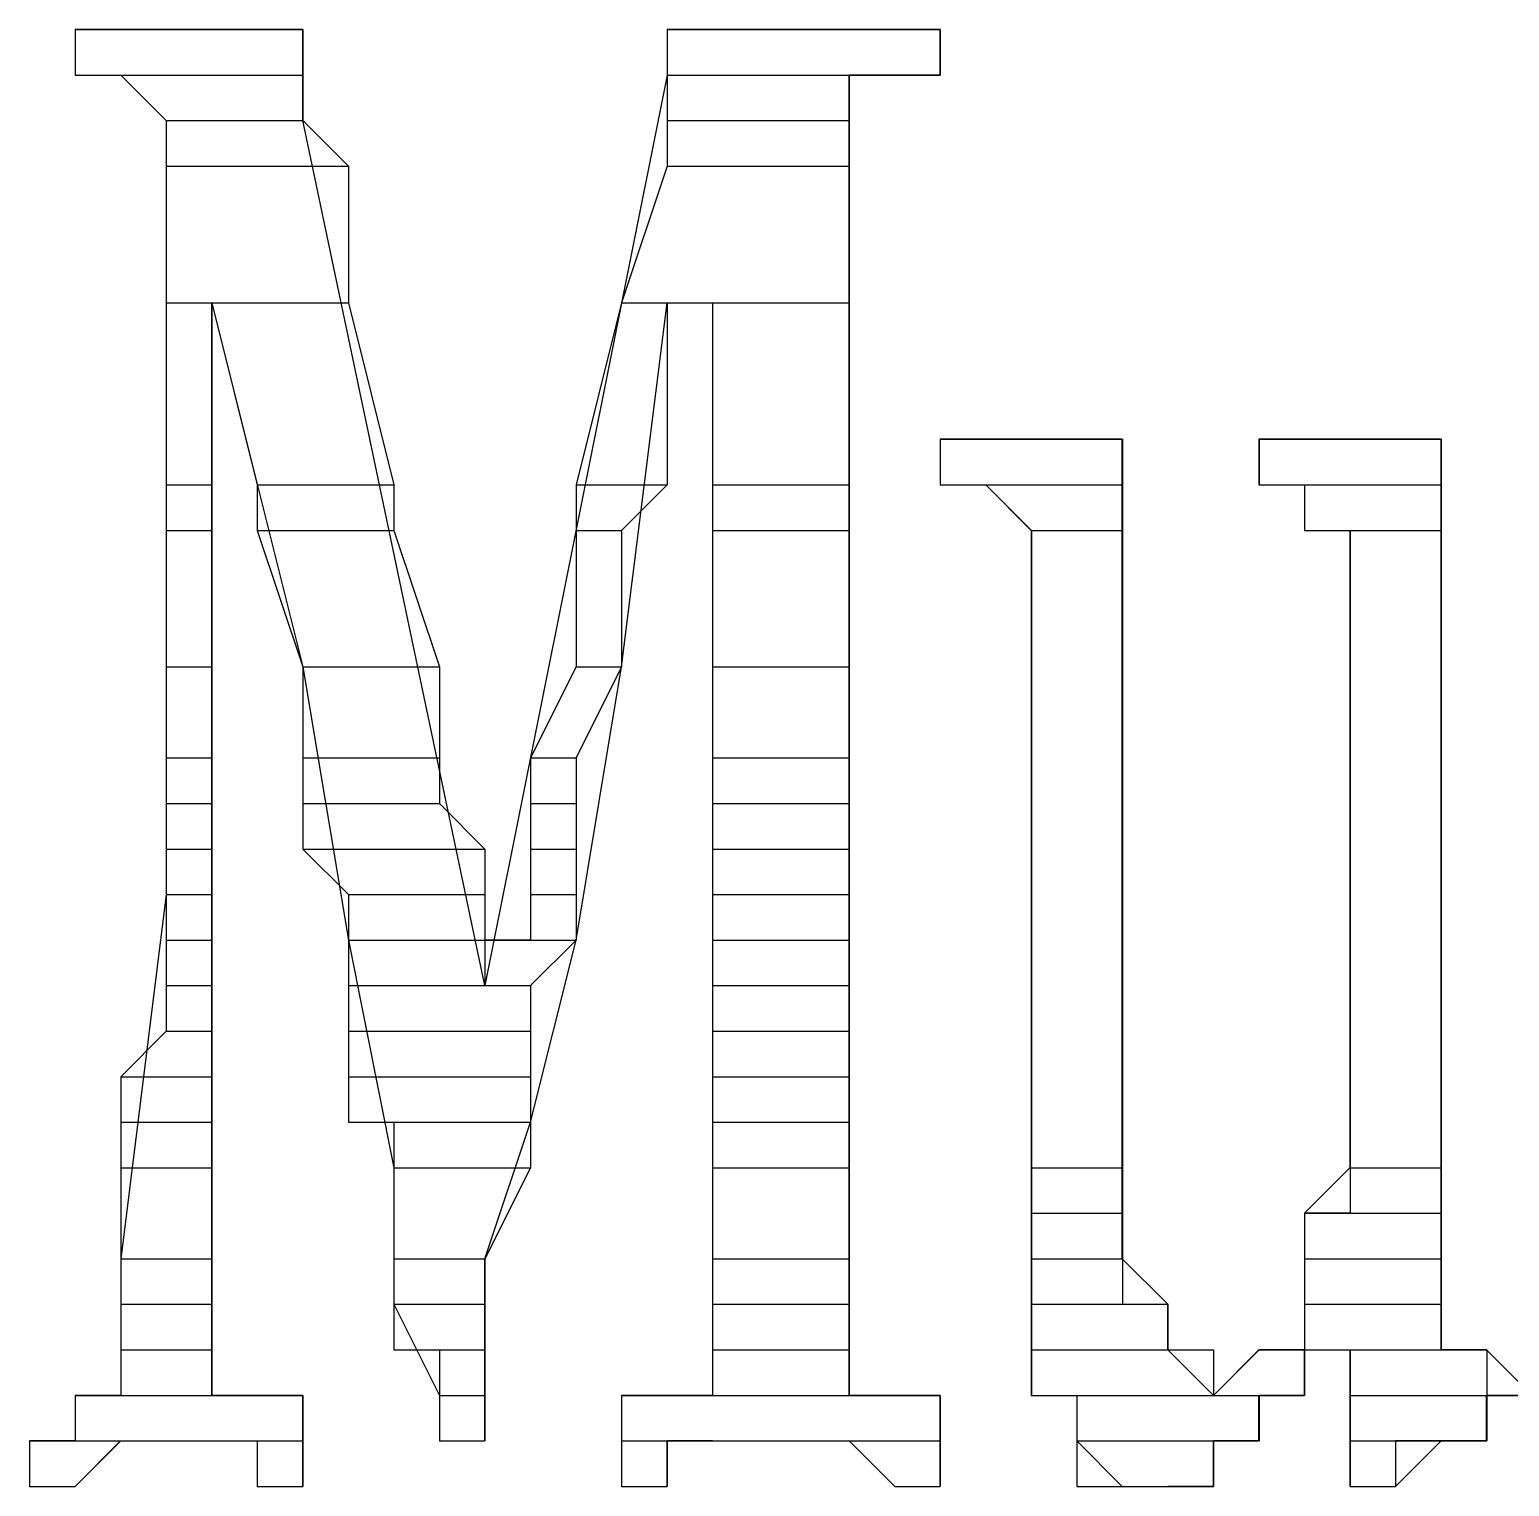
# Model space of a CAD drawing. Header units: metres. Extents: x 45 to 1207, y 17 to 774.
# Drawn here: x 993.84 to 1001.64, y 48.72 to 56.4 of the extents above; entities that cross this region are included whole.
import ezdxf

# ---------------------------------------------------------------- set-up
doc = ezdxf.new("R2010")
doc.units = ezdxf.units.M

msp = doc.modelspace()

# ---------------------------------------------------------------- linework, layer by layer
for p, q in [((995.28, 56.4), (994.08, 56.4)), ((994.08, 56.4), (994.08, 56.16)), ((994.08, 56.4), (994.32, 56.4)), ((994.08, 56.4), (994.32, 56.4)), ((994.08, 56.4), (994.32, 56.4)), ((994.08, 56.4), (994.32, 56.4)), ((994.08, 56.4), (994.32, 56.4)), ((994.08, 56.4), (994.56, 56.4)), ((994.08, 56.4), (994.56, 56.4)), ((994.08, 56.4), (995.28, 56.4)), ((994.08, 56.4), (995.28, 56.4)), ((994.08, 56.4), (995.28, 56.4)), ((994.08, 56.4), (995.28, 56.4)), ((994.08, 56.4), (995.28, 56.4)), ((994.08, 56.4), (995.28, 56.4)), ((994.08, 56.4), (995.28, 56.4)), ((994.08, 56.4), (995.28, 56.4)), ((994.08, 56.4), (994.08, 56.16)), ((994.08, 56.4), (995.28, 56.4)), ((994.56, 56.4), (994.56, 56.4)), ((994.56, 56.4), (994.8, 56.4)), ((995.04, 56.4), (994.8, 56.4)), ((994.8, 56.4), (995.28, 56.4)), ((994.8, 56.4), (995.28, 56.4)), ((994.8, 56.4), (995.28, 56.4)), ((995.04, 56.4), (995.04, 56.4)), ((995.04, 56.4), (995.28, 56.4)), ((995.04, 56.4), (995.28, 56.4)), ((995.04, 56.4), (995.28, 56.4)), ((995.28, 55.92), (995.28, 56.4)), ((995.28, 56.4), (995.28, 56.16)), ((998.64, 56.4), (997.2, 56.4)), ((997.2, 56.4), (997.2, 56.16)), ((997.44, 56.4), (997.2, 56.4)), ((997.2, 56.4), (998.64, 56.4)), ((997.2, 56.4), (998.64, 56.4)), ((997.2, 56.4), (998.64, 56.4)), ((997.2, 56.4), (997.2, 56.16)), ((997.2, 56.4), (998.64, 56.4)), ((997.44, 56.4), (997.44, 56.4)), ((997.44, 56.4), (997.68, 56.4)), ((997.44, 56.4), (997.68, 56.4)), ((997.44, 56.4), (997.68, 56.4)), ((997.44, 56.4), (997.68, 56.4)), ((997.44, 56.4), (997.68, 56.4)), ((997.44, 56.4), (997.68, 56.4)), ((997.44, 56.4), (998.64, 56.4)), ((997.44, 56.4), (998.64, 56.4)), ((997.44, 56.4), (998.64, 56.4)), ((997.44, 56.4), (998.64, 56.4)), ((997.44, 56.4), (998.64, 56.4)), ((997.68, 56.4), (997.92, 56.4)), ((997.92, 56.4), (998.16, 56.4)), ((998.4, 56.4), (998.16, 56.4)), ((998.16, 56.4), (998.4, 56.4)), ((998.16, 56.4), (998.4, 56.4)), ((998.16, 56.4), (998.4, 56.4)), ((998.16, 56.4), (998.4, 56.4)), ((998.4, 56.4), (998.4, 56.4)), ((998.4, 56.4), (998.4, 56.4)), ((998.64, 56.16), (998.64, 56.4)), ((998.64, 56.4), (998.64, 56.16)), ((994.08, 56.16), (994.32, 56.16)), ((994.08, 56.16), (995.28, 56.16)), ((994.08, 56.16), (995.28, 56.16)), ((994.08, 56.16), (995.28, 56.16)), ((994.08, 56.16), (995.28, 56.16)), ((994.08, 56.16), (995.28, 56.16)), ((994.08, 56.16), (995.28, 56.16)), ((994.08, 56.16), (995.28, 56.16)), ((994.08, 56.16), (995.28, 56.16)), ((994.08, 56.16), (995.28, 56.16)), ((994.08, 56.16), (995.28, 56.16)), ((994.08, 56.16), (995.28, 56.16)), ((994.08, 56.16), (995.28, 56.16)), ((994.08, 56.16), (995.28, 56.16)), ((994.08, 56.16), (995.28, 56.16)), ((994.08, 56.16), (995.28, 56.16)), ((994.32, 56.16), (994.56, 55.92)), ((994.32, 56.16), (994.56, 55.92)), ((994.32, 56.16), (995.28, 56.16)), ((995.28, 56.16), (995.28, 55.92)), ((997.2, 56.16), (996.24, 51.36)), ((997.2, 56.16), (998.64, 56.16)), ((997.2, 56.16), (998.4, 56.16)), ((997.2, 56.16), (998.64, 56.16)), ((997.2, 56.16), (998.4, 56.16)), ((997.2, 56.16), (998.4, 56.16)), ((997.2, 56.16), (998.4, 56.16)), ((997.2, 56.16), (998.4, 56.16)), ((997.2, 56.16), (998.4, 56.16)), ((997.2, 56.16), (998.4, 56.16)), ((997.2, 56.16), (998.4, 56.16)), ((997.2, 56.16), (998.4, 56.16)), ((997.2, 56.16), (998.4, 56.16)), ((997.2, 56.16), (998.4, 56.16)), ((997.2, 56.16), (998.16, 56.16)), ((997.2, 56.16), (998.4, 56.16)), ((997.2, 56.16), (997.2, 55.92)), ((997.2, 56.16), (998.16, 56.16)), ((998.16, 55.92), (998.16, 56.16)), ((998.16, 56.16), (998.64, 56.16)), ((998.4, 56.16), (998.16, 56.16)), ((998.16, 56.16), (998.16, 55.92)), ((998.64, 56.16), (998.4, 56.16)), ((994.56, 55.92), (994.56, 51.84)), ((994.56, 55.92), (995.28, 55.92)), ((994.56, 55.92), (995.28, 55.92)), ((994.56, 55.92), (995.28, 55.92)), ((994.56, 55.92), (995.28, 55.92)), ((994.56, 55.92), (995.28, 55.92)), ((994.56, 55.92), (995.28, 55.92)), ((994.56, 55.92), (995.28, 55.92)), ((994.56, 55.92), (994.56, 55.68)), ((994.56, 55.92), (995.28, 55.92)), ((996.24, 51.36), (995.28, 55.92)), ((995.28, 55.92), (995.52, 55.68)), ((997.2, 55.92), (998.16, 55.92)), ((997.2, 55.92), (998.16, 55.92)), ((997.2, 55.92), (998.16, 55.92)), ((997.2, 55.92), (998.16, 55.92)), ((997.2, 55.92), (998.16, 55.92)), ((997.2, 55.92), (998.16, 55.92)), ((997.2, 55.92), (998.16, 55.92)), ((997.2, 55.92), (997.2, 55.68)), ((997.2, 55.92), (998.16, 55.92)), ((998.16, 55.92), (998.16, 55.68)), ((994.56, 55.68), (995.52, 55.68)), ((994.56, 55.68), (995.52, 55.68)), ((994.56, 55.68), (995.52, 55.68)), ((994.56, 55.68), (994.56, 54.96)), ((994.56, 55.68), (995.52, 55.68)), ((995.52, 55.68), (995.52, 54.96)), ((997.2, 55.68), (996.96, 54.96)), ((997.2, 55.68), (998.16, 55.68)), ((997.2, 55.68), (998.16, 55.68)), ((997.2, 55.68), (998.16, 55.68)), ((997.2, 55.68), (998.16, 55.68)), ((998.16, 55.68), (998.16, 54.96)), ((994.56, 54.96), (995.52, 54.96)), ((994.56, 54.96), (994.8, 54.96)), ((994.56, 54.96), (994.8, 54.96)), ((994.56, 54.96), (994.56, 54)), ((994.56, 54.96), (994.8, 54.96)), ((994.8, 49.2), (994.8, 54.96)), ((994.8, 54.96), (995.28, 53.04)), ((994.8, 54.96), (994.8, 54.96)), ((994.8, 54.96), (995.52, 54.96)), ((994.8, 54.96), (995.52, 54.96)), ((994.8, 54.96), (994.8, 54)), ((994.8, 54.96), (995.04, 54)), ((994.8, 54.96), (995.52, 54.96)), ((995.52, 54.96), (995.76, 54)), ((996.96, 54.96), (996.72, 54)), ((996.96, 53.04), (997.2, 54.96)), ((996.96, 54.96), (998.16, 54.96)), ((996.96, 54.96), (997.2, 54.96)), ((996.96, 54.96), (997.2, 54.96)), ((996.96, 54.96), (997.2, 54.96)), ((997.2, 54.96), (997.44, 54.96)), ((997.2, 54.96), (997.44, 54.96)), ((997.2, 54.96), (997.2, 54)), ((997.44, 54.96), (997.44, 49.2)), ((997.44, 54.96), (998.16, 54.96)), ((997.44, 54.96), (998.16, 54.96)), ((997.44, 54.96), (997.44, 54)), ((997.44, 54.96), (998.16, 54.96)), ((998.16, 54.96), (998.16, 54)), ((999.5995, 54.24), (998.6395, 54.24)), ((998.6395, 54.24), (998.6395, 54)), ((998.64, 54.24), (999.6, 54.24)), ((998.64, 54.24), (999.6, 54.24)), ((998.64, 54.24), (999.6, 54.24)), ((998.64, 54.24), (999.6, 54.24)), ((998.64, 54.24), (999.6, 54.24)), ((998.64, 54.24), (999.6, 54.24)), ((998.64, 54.24), (999.6, 54.24)), ((998.64, 54.24), (999.6, 54.24)), ((998.64, 54.24), (999.6, 54.24)), ((998.64, 54.24), (999.6, 54.24)), ((998.64, 54.24), (999.6, 54.24)), ((998.64, 54.24), (999.6, 54.24)), ((998.64, 54.24), (999.6, 54.24)), ((998.64, 54.24), (999.6, 54.24)), ((998.64, 54.24), (999.6, 54.24)), ((998.64, 54.24), (999.6, 54.24)), ((998.64, 54.24), (999.6, 54.24)), ((998.64, 54.24), (999.6, 54.24)), ((998.64, 54.24), (999.6, 54.24)), ((998.64, 54.24), (998.64, 54)), ((998.64, 54.24), (999.6, 54.24)), ((999.5995, 49.92), (999.5995, 54.24)), ((999.6, 54.24), (999.6, 54)), ((1001.2795, 54.24), (1000.3195, 54.24)), ((1000.3195, 54.24), (1000.3195, 54)), ((1000.32, 54.24), (1001.28, 54.24)), ((1000.32, 54.24), (1001.28, 54.24)), ((1000.32, 54.24), (1001.28, 54.24)), ((1000.32, 54.24), (1001.28, 54.24)), ((1000.32, 54.24), (1001.28, 54.24)), ((1000.32, 54.24), (1001.28, 54.24)), ((1000.32, 54.24), (1001.28, 54.24)), ((1000.32, 54.24), (1001.28, 54.24)), ((1000.32, 54.24), (1001.28, 54.24)), ((1000.32, 54.24), (1001.28, 54.24)), ((1000.32, 54.24), (1001.28, 54.24)), ((1000.32, 54.24), (1001.28, 54.24)), ((1000.32, 54.24), (1001.28, 54.24)), ((1000.32, 54.24), (1001.28, 54.24)), ((1000.32, 54.24), (1001.28, 54.24)), ((1000.32, 54.24), (1001.28, 54.24)), ((1000.32, 54.24), (1001.28, 54.24)), ((1000.32, 54.24), (1001.28, 54.24)), ((1000.32, 54.24), (1001.28, 54.24)), ((1000.32, 54.24), (1000.32, 54)), ((1000.32, 54.24), (1001.28, 54.24)), ((1001.2795, 49.44), (1001.2795, 54.24)), ((1001.28, 54.24), (1001.28, 54)), ((994.56, 54), (994.8, 54)), ((994.56, 54), (994.8, 54)), ((994.56, 54), (994.8, 54)), ((994.56, 54), (994.56, 53.76)), ((994.56, 54), (994.8, 54)), ((994.8, 54), (994.8, 53.76)), ((995.04, 54), (995.76, 54)), ((995.04, 54), (995.7599, 54)), ((995.04, 54), (995.7599, 54)), ((995.04, 54), (995.04, 53.76)), ((995.04, 54), (995.7599, 54)), ((995.7599, 54), (995.7599, 53.76)), ((996.72, 54), (997.2, 54)), ((996.72, 54), (997.2, 54)), ((996.72, 54), (997.2, 54)), ((996.72, 54), (996.72, 53.76)), ((996.72, 54), (997.2, 54)), ((997.2, 54), (996.96, 53.76)), ((997.44, 54), (998.16, 54)), ((997.44, 54), (998.16, 54)), ((997.44, 54), (998.16, 54)), ((997.44, 54), (997.44, 53.76)), ((997.44, 54), (998.16, 54)), ((998.16, 54), (998.16, 53.76)), ((998.6395, 54), (998.8795, 54)), ((998.64, 54), (999.6, 54)), ((998.64, 54), (999.6, 54)), ((998.64, 54), (999.6, 54)), ((998.64, 54), (999.6, 54)), ((998.64, 54), (999.6, 54)), ((998.64, 54), (999.6, 54)), ((998.64, 54), (999.6, 54)), ((998.64, 54), (998.88, 54)), ((998.8795, 54), (999.1195, 53.76)), ((998.88, 54), (999.6, 54)), ((998.88, 54), (999.6, 54)), ((998.88, 54), (999.6, 54)), ((998.88, 54), (999.6, 54)), ((998.88, 54), (999.6, 54)), ((998.88, 54), (999.6, 54)), ((998.88, 54), (999.12, 53.76)), ((998.88, 54), (999.6, 54)), ((999.6, 54), (999.6, 53.76)), ((1000.3195, 54), (1000.5595, 54)), ((1000.32, 54), (1001.28, 54)), ((1000.32, 54), (1001.28, 54)), ((1000.32, 54), (1001.28, 54)), ((1000.32, 54), (1001.28, 54)), ((1000.32, 54), (1001.28, 54)), ((1000.32, 54), (1001.28, 54)), ((1000.32, 54), (1001.28, 54)), ((1000.32, 54), (1001.28, 54)), ((1000.32, 54), (1001.28, 54)), ((1000.32, 54), (1001.28, 54)), ((1000.32, 54), (1001.28, 54)), ((1000.5595, 54), (1000.5595, 53.76)), ((1000.56, 54), (1001.28, 54)), ((1000.56, 54), (1001.28, 54)), ((1000.56, 54), (1000.56, 53.76)), ((1000.56, 54), (1001.28, 54)), ((1001.28, 54), (1001.28, 53.76)), ((994.56, 53.76), (994.8, 53.76)), ((994.56, 53.76), (994.8, 53.76)), ((994.56, 53.76), (994.8, 53.76)), ((994.56, 53.76), (994.56, 53.04)), ((994.56, 53.76), (994.8, 53.76)), ((994.8, 53.76), (994.8, 53.04)), ((995.04, 53.76), (995.7599, 53.76)), ((995.04, 53.76), (995.7599, 53.76)), ((995.04, 53.76), (995.7599, 53.76)), ((995.04, 53.76), (995.28, 53.04)), ((995.04, 53.76), (995.7599, 53.76)), ((995.7599, 53.76), (996, 53.04)), ((996.72, 53.76), (996.96, 53.76)), ((996.72, 53.76), (996.96, 53.76)), ((996.72, 53.76), (996.96, 53.76)), ((996.72, 53.76), (996.72, 53.04)), ((996.72, 53.76), (996.96, 53.76)), ((996.96, 53.76), (996.96, 53.04)), ((997.44, 53.76), (998.16, 53.76)), ((997.44, 53.76), (998.16, 53.76)), ((997.44, 53.76), (998.16, 53.76)), ((997.44, 53.76), (997.44, 53.04)), ((997.44, 53.76), (998.16, 53.76)), ((998.16, 53.76), (998.16, 53.04)), ((999.1195, 53.76), (999.1195, 49.2)), ((999.12, 53.76), (999.6, 53.76)), ((999.12, 53.76), (999.6, 53.76)), ((999.12, 53.76), (999.6, 53.76)), ((999.12, 53.76), (999.6, 53.76)), ((999.12, 53.76), (999.6, 53.76)), ((999.12, 53.76), (999.6, 53.76)), ((999.12, 53.76), (999.6, 53.76)), ((999.12, 53.76), (999.12, 50.4)), ((999.12, 53.76), (999.6, 53.76)), ((999.6, 53.76), (999.6, 50.4)), ((1000.5595, 53.76), (1000.7995, 53.76)), ((1000.56, 53.76), (1001.28, 53.76)), ((1000.56, 53.76), (1001.28, 53.76)), ((1000.56, 53.76), (1001.28, 53.76)), ((1000.56, 53.76), (1001.28, 53.76)), ((1000.56, 53.76), (1001.28, 53.76)), ((1000.7995, 53.76), (1000.7995, 50.4)), ((1000.8, 53.76), (1001.28, 53.76)), ((1000.8, 53.76), (1001.28, 53.76)), ((1000.8, 53.76), (1000.8, 50.4)), ((1000.8, 53.76), (1001.28, 53.76)), ((1001.28, 53.76), (1001.28, 50.4)), ((994.56, 53.04), (994.8, 53.04)), ((994.56, 53.04), (994.8, 53.04)), ((994.56, 53.04), (994.8, 53.04)), ((994.56, 53.04), (994.56, 52.56)), ((994.56, 53.04), (994.8, 53.04)), ((994.8, 53.04), (994.8, 52.56)), ((995.28, 53.04), (995.52, 51.6)), ((995.28, 53.04), (996, 53.04)), ((995.28, 53.04), (996, 53.04)), ((995.28, 53.04), (996, 53.04)), ((995.28, 53.04), (995.28, 52.56)), ((995.28, 53.04), (996, 53.04)), ((996, 53.04), (996, 52.56)), ((996.72, 53.04), (996.48, 52.56)), ((996.72, 51.6), (996.96, 53.04)), ((996.72, 53.04), (996.96, 53.04)), ((996.72, 53.04), (996.96, 53.04)), ((996.72, 53.04), (996.96, 53.04)), ((996.72, 53.04), (996.96, 53.04)), ((996.96, 53.04), (996.72, 52.56)), ((997.44, 53.04), (998.16, 53.04)), ((997.44, 53.04), (998.16, 53.04)), ((997.44, 53.04), (998.16, 53.04)), ((997.44, 53.04), (997.44, 52.56)), ((997.44, 53.04), (998.16, 53.04)), ((998.16, 53.04), (998.16, 52.56)), ((994.56, 52.56), (994.8, 52.56)), ((994.56, 52.56), (994.56, 52.32)), ((994.56, 52.56), (994.8, 52.56)), ((994.8, 52.56), (994.8, 52.32)), ((995.28, 52.56), (996, 52.56)), ((995.28, 52.56), (995.28, 52.32)), ((995.28, 52.56), (996, 52.56)), ((996, 52.56), (996, 52.32)), ((996.48, 52.56), (996.72, 52.56)), ((996.48, 52.56), (996.48, 52.32)), ((996.48, 52.56), (996.72, 52.56)), ((996.72, 52.56), (996.72, 52.32)), ((997.44, 52.56), (998.16, 52.56)), ((997.44, 52.56), (997.44, 52.32)), ((997.44, 52.56), (998.16, 52.56)), ((998.16, 52.56), (998.16, 52.32)), ((994.56, 52.32), (994.8, 52.32)), ((994.56, 52.32), (994.56, 52.08)), ((994.56, 52.32), (994.8, 52.32)), ((994.8, 52.32), (994.8, 52.08)), ((995.28, 52.32), (996, 52.32)), ((995.28, 52.32), (995.28, 52.08)), ((995.28, 52.32), (996, 52.32)), ((996, 52.32), (996.2401, 52.08)), ((996.48, 52.32), (996.72, 52.32)), ((996.48, 52.32), (996.48, 52.08)), ((996.48, 52.32), (996.72, 52.32)), ((996.72, 52.32), (996.72, 52.08)), ((997.44, 52.32), (998.16, 52.32)), ((997.44, 52.32), (997.44, 52.08)), ((997.44, 52.32), (998.16, 52.32)), ((998.16, 52.32), (998.16, 52.08)), ((994.56, 52.08), (994.8, 52.08)), ((994.56, 52.08), (994.56, 51.84)), ((994.56, 52.08), (994.8, 52.08)), ((994.8, 52.08), (994.8, 51.84)), ((995.28, 52.08), (996.2401, 52.08)), ((995.28, 52.08), (995.52, 51.84)), ((995.28, 52.08), (996.2401, 52.08)), ((996.2401, 52.08), (996.2401, 51.84)), ((996.48, 52.08), (996.72, 52.08)), ((996.48, 52.08), (996.48, 51.84)), ((996.48, 52.08), (996.72, 52.08)), ((996.72, 52.08), (996.72, 51.84)), ((997.44, 52.08), (998.16, 52.08)), ((997.44, 52.08), (997.44, 51.84)), ((997.44, 52.08), (998.16, 52.08)), ((998.16, 52.08), (998.16, 51.84)), ((994.56, 51.84), (994.32, 49.92)), ((994.56, 51.84), (994.8, 51.84)), ((994.56, 51.84), (994.56, 51.6)), ((994.56, 51.84), (994.8, 51.84)), ((994.8, 51.84), (994.8, 51.6)), ((995.52, 51.84), (996.2401, 51.84)), ((995.52, 51.84), (995.52, 51.6)), ((995.52, 51.84), (996.24, 51.84)), ((996.24, 51.84), (996.24, 51.6)), ((996.48, 51.84), (996.72, 51.84)), ((996.48, 51.84), (996.48, 51.6)), ((996.48, 51.84), (996.72, 51.84)), ((996.72, 51.84), (996.72, 51.6)), ((997.44, 51.84), (998.16, 51.84)), ((997.44, 51.84), (997.44, 51.6)), ((997.44, 51.84), (998.16, 51.84)), ((998.16, 51.84), (998.16, 51.6)), ((994.56, 51.6), (994.8, 51.6)), ((994.56, 51.6), (994.8, 51.6)), ((994.56, 51.6), (994.8, 51.6)), ((994.56, 51.6), (994.56, 51.36)), ((994.56, 51.6), (994.8, 51.6)), ((994.8, 51.6), (994.8, 51.36)), ((995.52, 51.6), (995.76, 50.4)), ((995.52, 51.6), (996.24, 51.6)), ((995.52, 51.6), (996.24, 51.6)), ((995.52, 51.6), (996.24, 51.6)), ((995.52, 51.6), (995.52, 51.36)), ((995.52, 51.6), (996.24, 51.6)), ((996.48, 51.6), (996.24, 51.6)), ((996.24, 51.6), (996.72, 51.6)), ((996.24, 51.6), (996.24, 51.36)), ((996.24, 51.6), (996.24, 51.36)), ((996.24, 51.6), (996.72, 51.6)), ((996.48, 50.64), (996.72, 51.6)), ((996.48, 51.6), (996.72, 51.6)), ((996.48, 51.6), (996.72, 51.6)), ((996.72, 51.6), (996.48, 51.36)), ((997.44, 51.6), (998.16, 51.6)), ((997.44, 51.6), (998.16, 51.6)), ((997.44, 51.6), (998.16, 51.6)), ((997.44, 51.6), (997.44, 51.36)), ((997.44, 51.6), (998.16, 51.6)), ((998.16, 51.6), (998.16, 51.36)), ((994.56, 51.36), (994.8, 51.36)), ((994.56, 51.36), (994.56, 51.12)), ((994.56, 51.36), (994.8, 51.36)), ((994.8, 51.36), (994.8, 51.12)), ((995.52, 51.36), (996.24, 51.36)), ((995.52, 51.36), (995.52, 51.12)), ((995.52, 51.36), (996.48, 51.36)), ((996.24, 51.36), (996.48, 51.36)), ((996.24, 51.36), (996.24, 51.36)), ((996.48, 51.36), (996.48, 51.12)), ((997.44, 51.36), (998.16, 51.36)), ((997.44, 51.36), (997.44, 51.12)), ((997.44, 51.36), (998.16, 51.36)), ((998.16, 51.36), (998.16, 51.12)), ((994.56, 51.12), (994.32, 50.88)), ((994.56, 51.12), (994.8, 51.12)), ((994.56, 51.12), (994.8, 51.12)), ((994.8, 51.12), (994.8, 50.88)), ((995.52, 51.12), (996.48, 51.12)), ((995.52, 51.12), (995.52, 50.88)), ((995.52, 51.12), (996.48, 51.12)), ((996.48, 51.12), (996.48, 50.88)), ((997.44, 51.12), (998.16, 51.12)), ((997.44, 51.12), (997.44, 50.88)), ((997.44, 51.12), (998.16, 51.12)), ((998.16, 51.12), (998.16, 50.88)), ((994.32, 50.88), (994.8, 50.88)), ((994.32, 50.88), (994.32, 50.64)), ((994.32, 50.88), (994.8, 50.88)), ((994.8, 50.88), (994.8, 50.64)), ((995.52, 50.88), (996.48, 50.88)), ((995.52, 50.88), (995.52, 50.64)), ((995.52, 50.88), (996.48, 50.88)), ((996.48, 50.88), (996.48, 50.64)), ((997.44, 50.88), (998.16, 50.88)), ((997.44, 50.88), (997.44, 50.64)), ((997.44, 50.88), (998.16, 50.88)), ((998.16, 50.88), (998.16, 50.64)), ((994.32, 50.64), (994.8, 50.64)), ((994.32, 50.64), (994.8, 50.64)), ((994.32, 50.64), (994.8, 50.64)), ((994.32, 50.64), (994.32, 50.4)), ((994.32, 50.64), (994.8, 50.64)), ((994.8, 50.64), (994.8, 50.4)), ((995.52, 50.64), (996.48, 50.64)), ((995.52, 50.64), (996.48, 50.64)), ((995.52, 50.64), (996.48, 50.64)), ((995.76, 50.64), (995.76, 50.4)), ((995.76, 50.64), (996.48, 50.64)), ((996.24, 49.92), (996.48, 50.64)), ((996.48, 50.64), (996.48, 50.4)), ((997.44, 50.64), (998.16, 50.64)), ((997.44, 50.64), (998.16, 50.64)), ((997.44, 50.64), (998.16, 50.64)), ((997.44, 50.64), (997.44, 50.4)), ((997.44, 50.64), (998.16, 50.64)), ((998.16, 50.64), (998.16, 50.4)), ((994.32, 50.4), (994.8, 50.4)), ((994.32, 50.4), (994.32, 49.92)), ((994.32, 50.4), (994.8, 50.4)), ((994.8, 50.4), (994.8, 49.92)), ((995.76, 50.4), (995.76, 49.68)), ((995.76, 50.4), (996.48, 50.4)), ((995.76, 50.4), (995.76, 49.92)), ((995.76, 50.4), (996.48, 50.4)), ((996.48, 50.4), (996.24, 49.92)), ((997.44, 50.4), (998.16, 50.4)), ((997.44, 50.4), (997.44, 49.92)), ((997.44, 50.4), (998.16, 50.4)), ((998.16, 50.4), (998.16, 49.92)), ((999.12, 50.4), (999.6, 50.4)), ((999.12, 50.4), (999.6, 50.4)), ((999.12, 50.4), (999.6, 50.4)), ((999.12, 50.4), (999.12, 50.16)), ((999.12, 50.4), (999.6, 50.4)), ((999.6, 50.4), (999.6, 50.16)), ((1000.7995, 50.4), (1000.5595, 50.16)), ((1000.8, 50.4), (1001.28, 50.4)), ((1000.8, 50.4), (1001.28, 50.4)), ((1000.8, 50.4), (1001.28, 50.4)), ((1000.8, 50.4), (1000.8, 50.16)), ((1000.8, 50.4), (1001.28, 50.4)), ((1001.28, 50.4), (1001.28, 50.16)), ((999.12, 50.16), (999.6, 50.16)), ((999.12, 50.16), (999.6, 50.16)), ((999.12, 50.16), (999.6, 50.16)), ((999.12, 50.16), (999.12, 49.92)), ((999.12, 50.16), (999.6, 50.16)), ((999.6, 50.16), (999.6, 49.92)), ((1000.5595, 50.16), (1000.5595, 49.44)), ((1000.8, 50.16), (1000.56, 50.16)), ((1000.56, 50.16), (1001.28, 50.16)), ((1000.56, 50.16), (1000.56, 49.92)), ((1000.56, 50.16), (1001.28, 50.16)), ((1000.8, 50.16), (1001.28, 50.16)), ((1000.8, 50.16), (1001.28, 50.16)), ((1001.28, 50.16), (1001.28, 49.92)), ((994.32, 49.92), (994.32, 49.2)), ((994.32, 49.92), (994.8, 49.92)), ((994.32, 49.92), (994.8, 49.92)), ((994.32, 49.92), (994.8, 49.92)), ((994.32, 49.92), (994.8, 49.92)), ((994.32, 49.92), (994.8, 49.92)), ((994.32, 49.92), (994.32, 49.68)), ((994.32, 49.92), (994.8, 49.92)), ((994.8, 49.92), (994.8, 49.68)), ((995.76, 49.92), (996.24, 49.92)), ((995.76, 49.92), (996.24, 49.92)), ((995.76, 49.92), (996.24, 49.92)), ((995.76, 49.92), (996.24, 49.92)), ((995.76, 49.92), (996.24, 49.92)), ((995.76, 49.92), (995.76, 49.68)), ((995.76, 49.92), (996.24, 49.92)), ((996.24, 48.96), (996.24, 49.92)), ((996.24, 49.92), (996.24, 49.68)), ((997.44, 49.92), (998.16, 49.92)), ((997.44, 49.92), (998.16, 49.92)), ((997.44, 49.92), (998.16, 49.92)), ((997.44, 49.92), (998.16, 49.92)), ((997.44, 49.92), (998.16, 49.92)), ((997.44, 49.92), (997.44, 49.68)), ((997.44, 49.92), (998.16, 49.92)), ((998.16, 49.92), (998.16, 49.68)), ((999.12, 49.92), (999.6, 49.92)), ((999.12, 49.92), (999.6, 49.92)), ((999.12, 49.92), (999.6, 49.92)), ((999.12, 49.92), (999.6, 49.92)), ((999.12, 49.92), (999.6, 49.92)), ((999.12, 49.92), (999.12, 49.68)), ((999.12, 49.92), (999.6, 49.92)), ((999.8395, 49.68), (999.5995, 49.92)), ((999.6, 49.92), (999.6, 49.68)), ((1000.56, 49.92), (1001.28, 49.92)), ((1000.56, 49.92), (1001.28, 49.92)), ((1000.56, 49.92), (1001.28, 49.92)), ((1000.56, 49.92), (1001.28, 49.92)), ((1000.56, 49.92), (1001.28, 49.92)), ((1000.56, 49.92), (1000.56, 49.68)), ((1000.56, 49.92), (1001.28, 49.92)), ((1001.28, 49.92), (1001.28, 49.68)), ((994.32, 49.68), (994.8, 49.68)), ((994.32, 49.68), (994.8, 49.68)), ((994.32, 49.68), (994.8, 49.68)), ((994.32, 49.68), (994.8, 49.68)), ((994.32, 49.68), (994.8, 49.68)), ((994.32, 49.68), (994.32, 49.44)), ((994.32, 49.68), (994.8, 49.68)), ((994.8, 49.68), (994.8, 49.44)), ((995.76, 49.68), (996, 49.2)), ((995.76, 49.68), (996.24, 49.68)), ((995.76, 49.68), (996.24, 49.68)), ((995.76, 49.68), (996.24, 49.68)), ((995.76, 49.68), (996.24, 49.68)), ((995.76, 49.68), (996.24, 49.68)), ((995.76, 49.68), (995.76, 49.44)), ((995.76, 49.68), (996.24, 49.68)), ((996.24, 49.68), (996.24, 49.44)), ((997.44, 49.68), (998.16, 49.68)), ((997.44, 49.68), (998.16, 49.68)), ((997.44, 49.68), (998.16, 49.68)), ((997.44, 49.68), (998.16, 49.68)), ((997.44, 49.68), (998.16, 49.68)), ((997.44, 49.68), (997.44, 49.44)), ((997.44, 49.68), (998.16, 49.68)), ((998.16, 49.68), (998.16, 49.44)), ((999.12, 49.68), (999.6, 49.68)), ((999.12, 49.68), (999.84, 49.68)), ((999.12, 49.68), (999.84, 49.68)), ((999.12, 49.68), (999.84, 49.68)), ((999.12, 49.68), (999.84, 49.68)), ((999.12, 49.68), (999.84, 49.68)), ((999.12, 49.68), (999.84, 49.68)), ((999.12, 49.68), (999.12, 49.44)), ((999.12, 49.68), (999.84, 49.68)), ((999.8395, 49.44), (999.8395, 49.68)), ((999.84, 49.68), (999.84, 49.44)), ((1000.56, 49.68), (1001.28, 49.68)), ((1000.56, 49.68), (1001.28, 49.68)), ((1000.56, 49.68), (1001.28, 49.68)), ((1000.56, 49.68), (1001.28, 49.68)), ((1000.56, 49.68), (1001.28, 49.68)), ((1000.56, 49.68), (1001.28, 49.68)), ((1000.56, 49.68), (1001.28, 49.68)), ((1000.56, 49.68), (1000.56, 49.44)), ((1000.56, 49.68), (1001.28, 49.68)), ((1001.28, 49.68), (1001.28, 49.44)), ((994.32, 49.44), (994.8, 49.44)), ((994.32, 49.44), (994.8, 49.44)), ((994.32, 49.44), (994.8, 49.44)), ((994.32, 49.44), (994.8, 49.44)), ((994.32, 49.44), (994.8, 49.44)), ((994.32, 49.44), (994.8, 49.44)), ((994.32, 49.44), (994.8, 49.44)), ((994.32, 49.44), (994.32, 49.2)), ((994.32, 49.44), (994.8, 49.44)), ((994.8, 49.44), (994.8, 49.2)), ((995.76, 49.44), (996.24, 49.44)), ((995.76, 49.44), (996.24, 49.44)), ((995.76, 49.44), (996.24, 49.44)), ((995.76, 49.44), (996.24, 49.44)), ((995.76, 49.44), (996.24, 49.44)), ((995.76, 49.44), (996.24, 49.44)), ((995.76, 49.44), (996.24, 49.44)), ((996, 49.44), (996, 49.2)), ((996, 49.44), (996.24, 49.44)), ((996.24, 49.44), (996.24, 49.2)), ((997.44, 49.44), (998.16, 49.44)), ((997.44, 49.44), (998.16, 49.44)), ((997.44, 49.44), (998.16, 49.44)), ((997.44, 49.44), (998.16, 49.44)), ((997.44, 49.44), (998.16, 49.44)), ((997.44, 49.44), (998.16, 49.44)), ((997.44, 49.44), (998.16, 49.44)), ((997.44, 49.44), (997.44, 49.2)), ((997.44, 49.44), (998.16, 49.44)), ((998.16, 49.2), (998.16, 49.44)), ((998.16, 49.44), (998.16, 49.2)), ((999.12, 49.44), (999.84, 49.44)), ((999.12, 49.44), (999.84, 49.44)), ((999.12, 49.44), (999.84, 49.44)), ((999.12, 49.44), (999.84, 49.44)), ((999.12, 49.44), (999.84, 49.44)), ((999.12, 49.44), (999.84, 49.44)), ((999.12, 49.44), (999.84, 49.44)), ((999.12, 49.44), (999.84, 49.44)), ((999.12, 49.44), (999.84, 49.44)), ((999.12, 49.44), (999.84, 49.44)), ((999.12, 49.44), (999.84, 49.44)), ((999.12, 49.44), (999.84, 49.44)), ((999.12, 49.44), (999.84, 49.44)), ((999.12, 49.44), (1000.08, 49.44)), ((999.12, 49.44), (1000.08, 49.44)), ((999.12, 49.44), (1000.08, 49.44)), ((999.12, 49.44), (1000.08, 49.44)), ((999.12, 49.44), (999.12, 49.2)), ((999.12, 49.44), (1000.08, 49.44)), ((1000.0795, 49.2), (999.8395, 49.44)), ((1000.3195, 49.44), (1000.0795, 49.2)), ((1000.08, 49.44), (1000.08, 49.2)), ((1000.32, 49.44), (1000.08, 49.2)), ((1000.5595, 49.44), (1000.3195, 49.44)), ((1000.56, 49.44), (1000.32, 49.44)), ((1000.32, 49.44), (1000.56, 49.44)), ((1000.32, 49.44), (1000.56, 49.44)), ((1000.32, 49.44), (1000.56, 49.44)), ((1000.32, 49.44), (1000.56, 49.44)), ((1000.32, 49.44), (1000.56, 49.44)), ((1000.32, 49.44), (1000.56, 49.44)), ((1000.32, 49.44), (1000.56, 49.44)), ((1000.32, 49.44), (1000.56, 49.44)), ((1000.32, 49.44), (1000.56, 49.44)), ((1000.32, 49.44), (1000.56, 49.44)), ((1000.32, 49.44), (1000.56, 49.44)), ((1000.32, 49.44), (1000.56, 49.44)), ((1000.32, 49.44), (1000.56, 49.44)), ((1000.5595, 49.2), (1000.5595, 49.44)), ((1000.5595, 49.44), (1000.7995, 49.44)), ((1000.56, 49.44), (1001.28, 49.44)), ((1000.56, 49.44), (1000.56, 49.44)), ((1000.56, 49.44), (1000.8, 49.44)), ((1000.56, 49.44), (1000.56, 49.44)), ((1000.56, 49.44), (1000.56, 49.2)), ((1000.7995, 49.44), (1000.7995, 48.72)), ((1000.8, 49.44), (1000.8, 49.44)), ((1000.8, 49.44), (1001.28, 49.44)), ((1000.8, 49.44), (1001.28, 49.44)), ((1000.8, 49.44), (1001.28, 49.44)), ((1000.8, 49.44), (1001.28, 49.44)), ((1000.8, 49.44), (1001.28, 49.44)), ((1000.8, 49.44), (1001.28, 49.44)), ((1000.8, 49.44), (1001.52, 49.44)), ((1000.8, 49.44), (1001.52, 49.44)), ((1000.8, 49.44), (1001.52, 49.44)), ((1000.8, 49.44), (1001.52, 49.44)), ((1000.8, 49.44), (1001.52, 49.44)), ((1000.8, 49.44), (1001.52, 49.44)), ((1000.8, 49.44), (1001.52, 49.44)), ((1000.8, 49.44), (1001.52, 49.44)), ((1000.8, 49.44), (1001.52, 49.44)), ((1000.8, 49.44), (1001.52, 49.44)), ((1000.8, 49.44), (1000.8, 49.2)), ((1000.8, 49.44), (1001.52, 49.44)), ((1001.5195, 49.44), (1001.2795, 49.44)), ((1001.7595, 49.2), (1001.5195, 49.44)), ((1001.52, 49.44), (1001.52, 49.2)), ((994.32, 49.2), (994.08, 49.2)), ((994.08, 49.2), (994.08, 48.96)), ((994.32, 49.2), (994.08, 49.2)), ((994.08, 49.2), (995.04, 49.2)), ((994.08, 49.2), (995.04, 49.2)), ((994.08, 49.2), (995.04, 49.2)), ((994.08, 49.2), (995.28, 49.2)), ((994.08, 49.2), (995.28, 49.2)), ((994.08, 49.2), (994.08, 48.96)), ((994.08, 49.2), (995.28, 49.2)), ((994.32, 49.2), (994.8, 49.2)), ((994.32, 49.2), (994.8, 49.2)), ((994.32, 49.2), (994.8, 49.2)), ((994.32, 49.2), (994.8, 49.2)), ((994.32, 49.2), (994.8, 49.2)), ((994.32, 49.2), (994.8, 49.2)), ((994.32, 49.2), (994.8, 49.2)), ((994.32, 49.2), (994.8, 49.2)), ((994.32, 49.2), (994.8, 49.2)), ((994.32, 49.2), (995.04, 49.2)), ((994.32, 49.2), (995.04, 49.2)), ((994.32, 49.2), (995.04, 49.2)), ((995.28, 49.2), (994.8, 49.2)), ((995.28, 48.72), (995.28, 49.2)), ((995.28, 49.2), (995.28, 48.96)), ((996, 49.2), (996, 48.96)), ((996, 49.2), (996.24, 49.2)), ((996, 49.2), (996.24, 49.2)), ((996, 49.2), (996.24, 49.2)), ((996, 49.2), (996.24, 49.2)), ((996, 49.2), (996.24, 49.2)), ((996, 49.2), (996.24, 49.2)), ((996, 49.2), (996.24, 49.2)), ((996, 49.2), (996.24, 49.2)), ((996, 49.2), (996.24, 49.2)), ((996, 49.2), (996.24, 49.2)), ((996, 49.2), (996.24, 49.2)), ((996, 49.2), (996.24, 49.2)), ((996, 49.2), (996.24, 49.2)), ((996, 49.2), (996.24, 49.2)), ((996, 49.2), (996.24, 49.2)), ((996, 49.2), (996.24, 49.2)), ((996, 49.2), (996.24, 49.2)), ((996, 49.2), (996, 48.96)), ((996, 49.2), (996.24, 49.2)), ((996.24, 49.2), (996.24, 48.96)), ((997.44, 49.2), (996.96, 49.2)), ((996.96, 49.2), (996.96, 48.72)), ((997.2, 49.2), (996.96, 49.2)), ((996.96, 49.2), (998.4, 49.2)), ((996.96, 49.2), (998.4, 49.2)), ((996.96, 49.2), (998.4, 49.2)), ((996.96, 49.2), (998.64, 49.2)), ((996.96, 49.2), (998.64, 49.2)), ((996.96, 49.2), (996.96, 48.96)), ((996.96, 49.2), (998.64, 49.2)), ((997.44, 49.2), (997.2, 49.2)), ((997.2, 49.2), (998.16, 49.2)), ((997.2, 49.2), (998.16, 49.2)), ((997.2, 49.2), (998.16, 49.2)), ((997.2, 49.2), (998.16, 49.2)), ((997.2, 49.2), (998.16, 49.2)), ((997.2, 49.2), (998.4, 49.2)), ((997.2, 49.2), (998.4, 49.2)), ((997.2, 49.2), (998.4, 49.2)), ((997.44, 49.2), (998.16, 49.2)), ((997.44, 49.2), (998.16, 49.2)), ((997.44, 49.2), (998.16, 49.2)), ((997.44, 49.2), (998.16, 49.2)), ((998.64, 49.2), (998.16, 49.2)), ((998.64, 48.72), (998.64, 49.2)), ((998.64, 49.2), (998.64, 48.96)), ((999.1195, 49.2), (999.3595, 49.2)), ((999.12, 49.2), (1000.08, 49.2)), ((999.12, 49.2), (1000.56, 49.2)), ((999.12, 49.2), (1000.56, 49.2)), ((999.12, 49.2), (1000.56, 49.2)), ((999.12, 49.2), (1000.56, 49.2)), ((999.12, 49.2), (1000.56, 49.2)), ((999.12, 49.2), (1000.56, 49.2)), ((999.12, 49.2), (1000.56, 49.2)), ((999.12, 49.2), (1000.56, 49.2)), ((999.12, 49.2), (1000.32, 49.2)), ((999.12, 49.2), (1000.56, 49.2)), ((999.12, 49.2), (1000.32, 49.2)), ((999.12, 49.2), (1000.32, 49.2)), ((999.12, 49.2), (1000.32, 49.2)), ((999.12, 49.2), (1000.32, 49.2)), ((999.3595, 49.2), (999.3595, 48.96)), ((999.36, 49.2), (999.36, 48.96)), ((999.36, 49.2), (1000.32, 49.2)), ((1000.08, 49.2), (1000.56, 49.2)), ((1000.3195, 48.96), (1000.3195, 49.2)), ((1000.3195, 49.2), (1000.5595, 49.2)), ((1000.56, 49.2), (1000.32, 49.2)), ((1000.32, 49.2), (1000.32, 48.96)), ((1000.8, 49.2), (1001.52, 49.2)), ((1000.8, 49.2), (1001.76, 49.2)), ((1000.8, 49.2), (1001.76, 49.2)), ((1000.8, 49.2), (1001.76, 49.2)), ((1000.8, 49.2), (1001.76, 49.2)), ((1000.8, 49.2), (1001.76, 49.2)), ((1000.8, 49.2), (1001.76, 49.2)), ((1000.8, 49.2), (1001.52, 49.2)), ((1000.8, 49.2), (1001.76, 49.2)), ((1000.8, 49.2), (1001.52, 49.2)), ((1000.8, 49.2), (1001.52, 49.2)), ((1000.8, 49.2), (1001.52, 49.2)), ((1000.8, 49.2), (1001.52, 49.2)), ((1000.8, 49.2), (1001.52, 49.2)), ((1000.8, 49.2), (1001.52, 49.2)), ((1000.8, 49.2), (1000.8, 48.96)), ((1000.8, 49.2), (1001.52, 49.2)), ((1001.5195, 48.96), (1001.5195, 49.2)), ((1001.5195, 49.2), (1001.7595, 49.2)), ((1001.76, 49.2), (1001.52, 49.2)), ((1001.52, 49.2), (1001.52, 48.96)), ((994.08, 48.96), (993.84, 48.96)), ((993.84, 48.96), (993.84, 48.72)), ((994.08, 48.96), (993.84, 48.96)), ((993.84, 48.96), (995.28, 48.96)), ((993.84, 48.96), (995.28, 48.96)), ((993.84, 48.96), (995.28, 48.96)), ((993.84, 48.96), (995.28, 48.96)), ((993.84, 48.96), (995.28, 48.96)), ((993.84, 48.96), (995.28, 48.96)), ((993.84, 48.96), (995.28, 48.96)), ((993.84, 48.96), (995.28, 48.96)), ((993.84, 48.96), (995.28, 48.96)), ((993.84, 48.96), (995.28, 48.96)), ((993.84, 48.96), (995.28, 48.96)), ((993.84, 48.96), (995.28, 48.96)), ((993.84, 48.96), (995.28, 48.96)), ((993.84, 48.96), (994.3199, 48.96)), ((993.84, 48.96), (994.3199, 48.96)), ((993.84, 48.96), (993.84, 48.72)), ((993.84, 48.96), (994.3199, 48.96)), ((994.08, 48.72), (994.32, 48.96)), ((994.08, 48.96), (995.28, 48.96)), ((994.08, 48.96), (995.28, 48.96)), ((994.08, 48.96), (995.28, 48.96)), ((994.08, 48.96), (995.28, 48.96)), ((994.3199, 48.96), (994.08, 48.72)), ((994.32, 48.96), (995.04, 48.96)), ((994.32, 48.96), (994.56, 48.96)), ((994.32, 48.96), (994.32, 48.96)), ((994.56, 48.96), (994.56, 48.96)), ((994.56, 48.96), (994.8, 48.96)), ((994.8, 48.96), (994.8, 48.96)), ((994.8, 48.96), (995.28, 48.96)), ((994.8, 48.96), (995.28, 48.96)), ((995.04, 48.96), (995.04, 48.72)), ((995.04, 48.96), (995.04, 48.96)), ((995.04, 48.96), (995.04, 48.72)), ((995.04, 48.96), (995.28, 48.96)), ((995.28, 48.96), (995.28, 48.72)), ((996, 48.96), (996.24, 48.96)), ((996, 48.96), (996.24, 48.96)), ((996, 48.96), (996.24, 48.96)), ((996, 48.96), (996.24, 48.96)), ((996, 48.96), (996.24, 48.96)), ((996, 48.96), (996.24, 48.96)), ((996, 48.96), (996.24, 48.96)), ((996, 48.96), (996.24, 48.96)), ((996, 48.96), (996.24, 48.96)), ((996, 48.96), (996.24, 48.96)), ((996, 48.96), (996, 48.96)), ((996, 48.96), (996.24, 48.96)), ((996, 48.96), (996, 48.96)), ((996, 48.96), (996, 48.96)), ((996, 48.96), (996, 48.96)), ((996, 48.96), (996, 48.96)), ((996, 48.96), (996, 48.96)), ((996.96, 48.96), (998.64, 48.96)), ((996.96, 48.96), (998.64, 48.96)), ((996.96, 48.96), (998.64, 48.96)), ((996.96, 48.96), (998.64, 48.96)), ((996.96, 48.96), (998.64, 48.96)), ((996.96, 48.96), (998.64, 48.96)), ((996.96, 48.96), (998.64, 48.96)), ((996.96, 48.96), (998.64, 48.96)), ((996.96, 48.96), (998.64, 48.96)), ((996.96, 48.96), (998.64, 48.96)), ((996.96, 48.96), (998.64, 48.96)), ((996.96, 48.96), (998.64, 48.96)), ((996.96, 48.96), (998.64, 48.96)), ((996.96, 48.96), (998.64, 48.96)), ((996.96, 48.96), (998.64, 48.96)), ((996.96, 48.96), (998.64, 48.96)), ((996.96, 48.96), (998.64, 48.96)), ((996.96, 48.96), (997.2, 48.96)), ((996.96, 48.96), (997.44, 48.96)), ((996.96, 48.96), (996.96, 48.72)), ((996.96, 48.96), (997.2, 48.96)), ((997.2, 48.72), (997.2, 48.96)), ((997.2, 48.96), (998.16, 48.96)), ((997.44, 48.96), (997.2, 48.96)), ((997.2, 48.96), (997.2, 48.96)), ((997.2, 48.96), (997.2, 48.72)), ((997.44, 48.96), (997.68, 48.96)), ((997.68, 48.96), (997.68, 48.96)), ((997.68, 48.96), (997.92, 48.96)), ((997.92, 48.96), (997.92, 48.96)), ((997.92, 48.96), (998.64, 48.96)), ((997.92, 48.96), (998.64, 48.96)), ((998.16, 48.96), (998.4, 48.72)), ((998.16, 48.96), (998.16, 48.96)), ((998.16, 48.96), (998.4, 48.72)), ((998.16, 48.96), (998.64, 48.96)), ((998.64, 48.96), (998.64, 48.72)), ((999.3595, 48.96), (999.5995, 48.72)), ((999.36, 48.96), (1000.32, 48.96)), ((999.36, 48.96), (1000.32, 48.96)), ((999.36, 48.96), (1000.32, 48.96)), ((999.36, 48.96), (1000.32, 48.96)), ((999.36, 48.96), (1000.32, 48.96)), ((999.36, 48.96), (1000.32, 48.96)), ((999.36, 48.96), (1000.32, 48.96)), ((999.36, 48.96), (1000.32, 48.96)), ((999.36, 48.96), (1000.32, 48.96)), ((999.36, 48.96), (1000.08, 48.96)), ((999.36, 48.96), (1000.32, 48.96)), ((999.36, 48.96), (999.36, 48.72)), ((999.36, 48.96), (1000.08, 48.96)), ((1000.0795, 48.72), (1000.0795, 48.96)), ((1000.0795, 48.96), (1000.3195, 48.96)), ((1000.32, 48.96), (1000.08, 48.96)), ((1000.08, 48.96), (1000.08, 48.72)), ((1000.8, 48.96), (1001.52, 48.96)), ((1000.8, 48.96), (1001.28, 48.96)), ((1000.8, 48.96), (1001.52, 48.96)), ((1000.8, 48.96), (1001.28, 48.96)), ((1000.8, 48.96), (1001.28, 48.96)), ((1000.8, 48.96), (1001.28, 48.96)), ((1000.8, 48.96), (1001.28, 48.96)), ((1000.8, 48.96), (1001.28, 48.96)), ((1000.8, 48.96), (1001.28, 48.96)), ((1000.8, 48.96), (1001.04, 48.96)), ((1000.8, 48.96), (1001.28, 48.96)), ((1000.8, 48.96), (1000.8, 48.72)), ((1000.8, 48.96), (1001.04, 48.96)), ((1001.0395, 48.72), (1001.2795, 48.96)), ((1001.28, 48.96), (1001.04, 48.96)), ((1001.04, 48.96), (1001.04, 48.72)), ((1001.2795, 48.96), (1001.5195, 48.96)), ((1001.52, 48.96), (1001.28, 48.96)), ((993.84, 48.72), (994.08, 48.72)), ((993.84, 48.72), (994.08, 48.72)), ((993.84, 48.72), (994.08, 48.72)), ((993.84, 48.72), (994.08, 48.72)), ((994.08, 48.72), (994.08, 48.72)), ((994.08, 48.72), (994.08, 48.72)), ((994.08, 48.72), (994.08, 48.72)), ((995.04, 48.72), (995.28, 48.72)), ((995.04, 48.72), (995.28, 48.72)), ((995.04, 48.72), (995.28, 48.72)), ((995.04, 48.72), (995.28, 48.72)), ((995.04, 48.72), (995.04, 48.72)), ((995.04, 48.72), (995.28, 48.72)), ((996.96, 48.72), (997.2, 48.72)), ((996.96, 48.72), (997.2, 48.72)), ((996.96, 48.72), (996.96, 48.72)), ((996.96, 48.72), (997.2, 48.72)), ((996.96, 48.72), (996.96, 48.72)), ((996.96, 48.72), (996.96, 48.72)), ((998.4, 48.72), (998.64, 48.72)), ((998.4, 48.72), (998.64, 48.72)), ((998.4, 48.72), (998.64, 48.72)), ((998.4, 48.72), (998.64, 48.72)), ((998.4, 48.72), (998.4, 48.72)), ((998.4, 48.72), (998.4, 48.72)), ((998.4, 48.72), (998.64, 48.72)), ((999.36, 48.72), (1000.08, 48.72)), ((999.36, 48.72), (1000.08, 48.72)), ((999.36, 48.72), (1000.08, 48.72)), ((999.5995, 48.72), (1000.0795, 48.72)), ((999.6, 48.72), (1000.08, 48.72)), ((999.6, 48.72), (1000.08, 48.72)), ((999.6, 48.72), (999.84, 48.72)), ((999.6, 48.72), (1000.08, 48.72)), ((999.6, 48.72), (999.84, 48.72)), ((1000.08, 48.72), (999.84, 48.72)), ((1000.7995, 48.72), (1001.0395, 48.72)), ((1000.8, 48.72), (1001.04, 48.72)), ((1000.8, 48.72), (1001.04, 48.72)), ((1000.8, 48.72), (1001.04, 48.72)), ((1000.8, 48.72), (1001.04, 48.72)), ((1000.8, 48.72), (1001.04, 48.72)), ((1000.8, 48.72), (1001.04, 48.72)), ((1000.8, 48.72), (1001.04, 48.72)), ((1000.8, 48.72), (1001.04, 48.72)), ((1000.8, 48.72), (1001.04, 48.72)), ((1000.8, 48.72), (1001.04, 48.72)), ((1000.8, 48.72), (1001.04, 48.72)), ((1000.8, 48.72), (1000.8, 48.72)), ((1000.8, 48.72), (1001.04, 48.72)), ((1000.8, 48.72), (1000.8, 48.72)), ((1000.8, 48.72), (1000.8, 48.72)), ((1000.8, 48.72), (1000.8, 48.72))]:
    msp.add_line(p, q)
msp.add_lwpolyline([(998.16, 49.44), (998.16, 50.25), (998.16, 51.06), (998.16, 51.87), (998.16, 52.68), (998.16, 53.49), (998.16, 54.3), (998.16, 55.11), (998.16, 55.92)])

doc.saveas('drawing.dxf')
